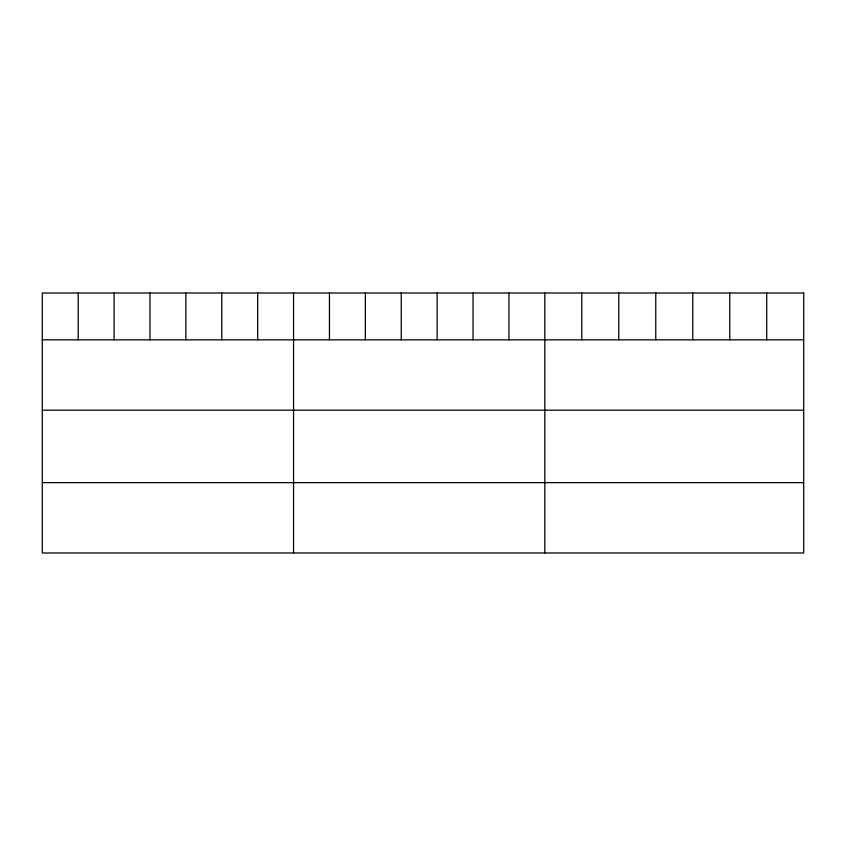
<?xml version="1.0" encoding="UTF-8"?>
<svg xmlns="http://www.w3.org/2000/svg" width="846" height="846" viewBox="0 0 846 846"><rect width="100%" height="100%" fill="white"/><g stroke="black" fill="none" stroke-linecap="round" stroke-linejoin="round"><path stroke-width="1.27" d="M42.3 339.828L803.7 339.828M42.3 410.173L803.7 410.173M42.3 482.643L803.7 482.643M766.719 293.023L766.719 339.828M729.738 293.023L729.738 339.828M692.758 293.023L692.758 339.828M655.766 293.023L655.766 339.828M618.786 293.023L618.786 339.828M581.805 293.023L581.805 339.828M544.824 293.023L544.824 552.977M508.932 293.023L508.932 339.828M473.03 293.023L473.03 339.828M437.139 293.023L437.139 339.828M401.247 293.023L401.247 339.828M365.356 293.023L365.356 339.828M329.454 293.023L329.454 339.828M293.562 293.023L293.562 552.977M257.67 293.023L257.67 339.828M221.768 293.023L221.768 339.828M185.877 293.023L185.877 339.828M149.985 293.023L149.985 339.828M114.094 293.023L114.094 339.828M78.192 293.023L78.192 339.828M803.7 293.023L42.3 293.023L42.3 552.977L803.7 552.977L803.7 293.023"/></g></svg>
